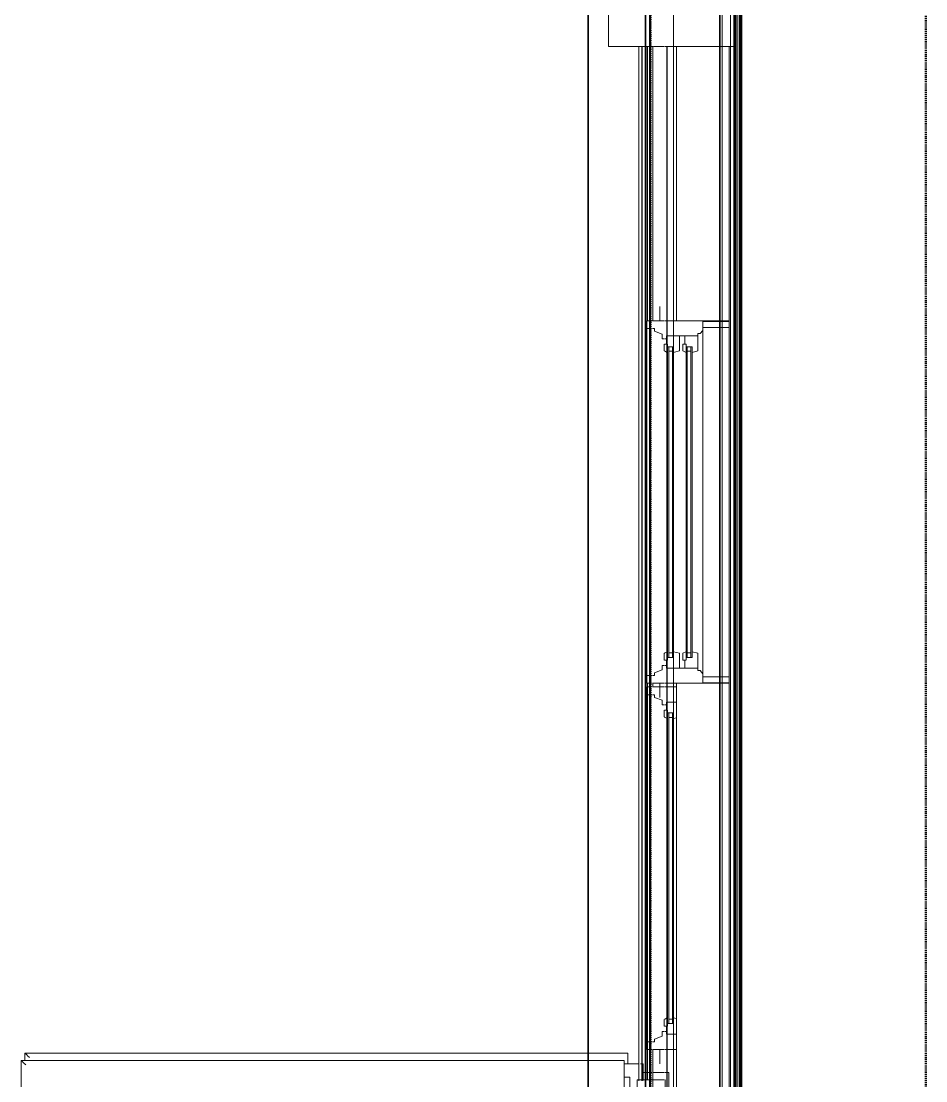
# Model space of a CAD drawing. Header units: inches. Extents: x -4235 to -464, y 9767 to 12269.
# Drawn here: x -3926.7 to -3831.8, y 10239.7 to 10350.8 of the extents above; entities that cross this region are included whole.
import ezdxf

# ---------------------------------------------------------------- set-up
doc = ezdxf.new("R2010")
doc.units = ezdxf.units.IN
doc.header["$MEASUREMENT"] = 0
doc.linetypes.add('Dash 1_16_', pattern=[0.125, 0.0625, -0.0625])
for name, color, linetype, lineweight in [('A-FLOR-1', 192, 'Continuous', 9), ('A-FLOR-HRAL', 11, 'Continuous', 9), ('A-FLOR-PATT-1', 9, 'Continuous', 9), ('A-GENM', 5, 'Continuous', 9), ('A-GLAZ-1', 151, 'Continuous', 9), ('A-GLAZ-2', 151, 'Continuous', 20), ('A-ROOF-1', 10, 'Dash 1_16_', 9), ('A-WALL-1', 113, 'Continuous', 9), ('C-PROP-LINE-1', 91, 'Dash 1_16_', 50)]:
    doc.layers.add(name, color=color, linetype=linetype, lineweight=lineweight)

# ---------------------------------------------------------------- blocks, each defined once
blk = doc.blocks.new('Basic Wall _ EXT - FIBER CEMENT - LARGE - ___-2505168-BACKGROUND - ROOF PLAN')
at = {"layer": 'A-WALL-1'}
for p, q in [((-3861.05, 10348.19), (-3861.05, 10319.41)), ((-3861.05, 10348.19), (-3861.05, 10319.41)), ((-3861.02, 10348.19), (-3861.02, 10319.41)), ((-3861.02, 10348.19), (-3861.02, 10319.41)), ((-3859, 10348.19), (-3859, 10319.41)), ((-3859, 10348.19), (-3859, 10319.41)), ((-3858.97, 10319.41), (-3858.97, 10348.19)), ((-3858.97, 10348.19), (-3858.97, 10319.41)), ((-3861.05, 10281.39), (-3861.05, 10240.58)), ((-3861.05, 10281.39), (-3861.05, 10240.58)), ((-3861.02, 10281.39), (-3861.02, 10240.58)), ((-3861.02, 10281.39), (-3861.02, 10240.58)), ((-3859, 10281.39), (-3859, 10240.57)), ((-3859, 10281.39), (-3859, 10240.57)), ((-3858.97, 10240.57), (-3858.97, 10281.39)), ((-3858.97, 10281.39), (-3858.97, 10240.57)), ((-3861.05, 10240.58), (-3861.05, 10240.5)), ((-3861.05, 10240.58), (-3861.05, 10240.5)), ((-3861.02, 10240.58), (-3861.02, 10240.5)), ((-3861.02, 10240.58), (-3861.02, 10240.5)), ((-3859, 10240.57), (-3859, 10240.47)), ((-3859, 10240.57), (-3859, 10240.47)), ((-3858.97, 10240.47), (-3858.97, 10240.57)), ((-3858.97, 10240.57), (-3858.97, 10240.47)), ((-3861.05, 10240.47), (-3861.05, 10239.81)), ((-3861.05, 10240.47), (-3861.05, 10239.81)), ((-3861.05, 10239.81), (-3861.05, 10239.75)), ((-3861.05, 10239.81), (-3861.05, 10239.75)), ((-3861.02, 10240.47), (-3861.02, 10239.81)), ((-3861.02, 10240.47), (-3861.02, 10239.81)), ((-3861.02, 10239.81), (-3861.02, 10239.75)), ((-3861.02, 10239.81), (-3861.02, 10239.75)), ((-3859, 10240.45), (-3859, 10240.15)), ((-3859, 10240.45), (-3859, 10240.15)), ((-3859, 10240.11), (-3859, 10235.03)), ((-3859, 10240.11), (-3859, 10235.03)), ((-3858.97, 10240.15), (-3858.97, 10240.45)), ((-3858.97, 10240.45), (-3858.97, 10240.15)), ((-3858.97, 10235.03), (-3858.97, 10240.11)), ((-3858.97, 10240.11), (-3858.97, 10235.03))]:
    blk.add_line(p, q, dxfattribs=at)
blk = doc.blocks.new('Basic Wall _ EXT - FIBER CEMENT - LARGE - ___-2162461-BACKGROUND - ROOF PLAN')
at = {"layer": 'A-WALL-1'}
for p, q in [((-3861.93, 10348.19), (-3861.93, 10239.81)), ((-3861.63, 10348.19), (-3861.63, 10239.81)), ((-3861.63, 10348.19), (-3861.63, 10239.81)), ((-3861.62, 10348.19), (-3861.62, 10239.81)), ((-3861.6, 10348.19), (-3861.6, 10239.81)), ((-3861.6, 10348.19), (-3861.6, 10239.81)), ((-3861.59, 10348.19), (-3861.59, 10239.81)), ((-3859, 10348.19), (-3859, 10089.39)), ((-3859, 10348.19), (-3859, 10089.39)), ((-3858.97, 10089.39), (-3858.97, 10348.19)), ((-3858.97, 10348.19), (-3858.97, 10089.39)), ((-3861.93, 10239.81), (-3861.93, 10239.7)), ((-3861.63, 10239.81), (-3861.63, 10239.71)), ((-3861.63, 10239.81), (-3861.63, 10239.71)), ((-3861.62, 10239.81), (-3861.62, 10239.71)), ((-3861.6, 10239.81), (-3861.6, 10239.71)), ((-3861.6, 10239.81), (-3861.6, 10239.71)), ((-3861.59, 10239.81), (-3861.59, 10239.71))]:
    blk.add_line(p, q, dxfattribs=at)
blk = doc.blocks.new('Basic Wall _ EXT - FIBER CEMENT - SMALL - ___-2145935-BACKGROUND - ROOF PLAN')
at = {"layer": 'A-WALL-1'}
for p, q in [((-3867.29, 12125.15), (-3867.29, 9973.63)), ((-3867.29, 12125.15), (-3867.29, 9973.63)), ((-3867.21, 9973.7), (-3867.21, 12125.07)), ((-3867.21, 12125.07), (-3867.21, 9973.7)), ((-3861.25, 12119.12), (-3861.25, 9979.66)), ((-3861.19, 12119.05), (-3861.19, 9979.73)), ((-3860.81, 12118.67), (-3860.81, 9980.11)), ((-3860.73, 12118.59), (-3860.73, 9980.19)), ((-3860.73, 12118.59), (-3860.73, 9980.19)), ((-3858.3, 12116.17), (-3858.3, 9982.61)), ((-3858.3, 12116.17), (-3858.3, 9982.61)), ((-3853.48, 12111.34), (-3853.48, 9987.44)), ((-3853.48, 12111.34), (-3853.48, 9987.44)), ((-3853.4, 12111.26), (-3853.4, 9987.51)), ((-3853.4, 12111.26), (-3853.4, 9987.51)), ((-3853.2, 9987.72), (-3853.2, 12111.06)), ((-3853.2, 12111.06), (-3853.2, 9987.72)), ((-3852.33, 9988.59), (-3852.33, 12110.19)), ((-3852.33, 12110.19), (-3852.33, 9988.59)), ((-3851.97, 12109.84), (-3851.97, 9988.94)), ((-3851.93, 12109.79), (-3851.93, 9988.99)), ((-3851.92, 12109.78), (-3851.92, 9989)), ((-3851.85, 12109.72), (-3851.85, 9989.06)), ((-3851.85, 12109.72), (-3851.85, 9989.06)), ((-3851.85, 12109.71), (-3851.85, 9989.07)), ((-3851.82, 12109.68), (-3851.82, 9989.09)), ((-3851.78, 12109.65), (-3851.78, 9989.13)), ((-3851.77, 9989.14), (-3851.77, 12109.64)), ((-3851.63, 9989.29), (-3851.63, 12109.49)), ((-3851.42, 12109.28), (-3851.42, 9989.49)), ((-3851.35, 12109.22), (-3851.35, 9989.56)), ((-3851.22, 12109.09), (-3851.22, 9989.69)), ((-3851.11, 12108.98), (-3851.11, 9989.8))]:
    blk.add_line(p, q, dxfattribs=at)
blk = doc.blocks.new('Window-Double_Hung-Andersen-400_Series-Tilt_Wash - DOUBLE HUNG - REVERSE COTTAGE - 2ND FLOOR-V15-BACKGROUND - ROOF PLAN')
at = {"layer": 'A-GLAZ-1'}
for p, q in [((-16.29, 2.5), (-15.7, 2.5)), ((-15.82, 2.5), (-15.82, 2.12)), ((-15.7, 2.63), (15.7, 2.63)), ((-15.7, 2.5), (15.7, 2.5)), ((16.29, 2.5), (15.7, 2.5)), ((15.82, 2.5), (15.82, 2.12)), ((-16.29, 2.12), (-15.7, 2.12)), ((-15.7, 2.12), (15.7, 2.12)), ((-15.7, 2), (15.7, 2)), ((16.29, 2.12), (15.7, 2.12))]:
    blk.add_line(p, q, dxfattribs=at)
at = {"layer": 'A-GLAZ-2'}
for p, q in [((19.01, 4.81), (-19.01, 4.81)), ((-19.01, 4.81), (-19.01, 4.76)), ((-19.01, 4.76), (-19.01, 4.56)), ((-18.2, 4.81), (-18.2, 4.76)), ((-18.2, 4.76), (-18.2, 4.56)), ((18.2, 4.81), (18.2, 4.76)), ((18.2, 4.76), (18.2, 4.56)), ((19.01, 4.76), (19.01, 4.81)), ((19.01, 4.56), (19.01, 4.76)), ((-19.01, 3.44), (-20.51, 3.44)), ((-19.01, 4.34), (-19.01, 4.28)), ((-19.01, 4.22), (-19.01, 4.17)), ((-19.01, 4.16), (-19.01, 4.11)), ((-19.01, 4.11), (-19.01, 3)), ((-18.2, 4.34), (-18.2, 4.28)), ((-18.2, 4.22), (-18.2, 4.17)), ((-18.2, 4.16), (-18.2, 4.11)), ((-18.2, 4.11), (-18.2, 4)), ((-18.2, 4), (-17.92, 4)), ((-17.92, 4), (-17.61, 3.19)), ((17.92, 4), (17.61, 3.19)), ((18.2, 4), (17.92, 4)), ((18.2, 4.33), (18.2, 4.28)), ((18.2, 4.22), (18.2, 4.17)), ((18.2, 4.16), (18.2, 4.11)), ((18.2, 4.11), (18.2, 4)), ((19.01, 4.28), (19.01, 4.33)), ((19.01, 4.17), (19.01, 4.22)), ((19.01, 4.11), (19.01, 4.16)), ((19.01, 3), (19.01, 4.11)), ((19.01, 3.44), (19.39, 3.44)), ((-19.01, 2.95), (-19.01, 2.9)), ((-19.01, 2.89), (-19.01, 2.72)), ((-19.01, 2.69), (-19.01, 2.01)), ((-17.61, 3.19), (-17.14, 3.19)), ((-17.42, 2.75), (-16.57, 2.75)), ((-17.42, 2.69), (-17.42, 2.01)), ((-17.14, 3.19), (-17.14, 3)), ((-17.14, 2.95), (-17.14, 2.9)), ((-17.14, 2.89), (-17.14, 2.75)), ((-15.86, 2.97), (-16.57, 2.97)), ((-16.57, 2.9), (-16.57, 2.95)), ((-16.57, 2.72), (-16.57, 2.89)), ((-16.57, 2.63), (-16.57, 2.69)), ((-15.7, 2.63), (-16.57, 2.63)), ((-16.29, 2.63), (-16.29, 2.01)), ((-15.85, 2.95), (-15.82, 2.9)), ((-15.82, 2.89), (-15.74, 2.72)), ((-15.73, 2.69), (-15.7, 2.63)), ((15.73, 2.69), (15.7, 2.63)), ((15.7, 2.63), (16.57, 2.63)), ((15.82, 2.89), (15.74, 2.72)), ((15.85, 2.95), (15.82, 2.9)), ((15.86, 2.97), (16.57, 2.97)), ((16.29, 2.63), (16.29, 2.01)), ((16.57, 2.9), (16.57, 2.95)), ((16.57, 2.72), (16.57, 2.89)), ((17.42, 2.75), (16.57, 2.75)), ((16.57, 2.63), (16.57, 2.69)), ((17.14, 3.19), (17.14, 3)), ((17.61, 3.19), (17.14, 3.19)), ((17.14, 2.95), (17.14, 2.9)), ((17.14, 2.89), (17.14, 2.75)), ((17.42, 2.69), (17.42, 2.01)), ((19.01, 2.9), (19.01, 2.95)), ((19.01, 2.72), (19.01, 2.89)), ((19.01, 2.01), (19.01, 2.69)), ((-19.01, 2.01), (-19.01, 1.69)), ((-17.42, 2.01), (-17.42, 1.69)), ((-15.7, 2), (-16.29, 2)), ((-15.77, 1.72), (-15.7, 2)), ((15.7, 2), (16.29, 2)), ((15.78, 1.69), (15.7, 2)), ((17.42, 2.01), (17.42, 1.69)), ((19.01, 1.69), (19.01, 2.01))]:
    blk.add_line(p, q, dxfattribs=at)
blk = doc.blocks.new('Window-Double_Hung-Andersen-400_Series-Tilt_Wash - DOUBLE HUNG - COTTAGE - 3RD FLOOR-V99-BACKGROUND - ROOF PLAN')
at = {"layer": 'A-GLAZ-1'}
for p, q in [((-16.29, 2.5), (-15.7, 2.5)), ((-15.82, 2.5), (-15.82, 2.12)), ((-15.7, 2.63), (15.7, 2.63)), ((-15.7, 2.5), (15.7, 2.5)), ((16.29, 2.5), (15.7, 2.5)), ((15.82, 2.5), (15.82, 2.12)), ((-16.29, 2.12), (-15.7, 2.12)), ((-15.7, 2.12), (15.7, 2.12)), ((-15.7, 2), (15.7, 2)), ((16.29, 2.12), (15.7, 2.12)), ((-16.29, 0.56), (-15.7, 0.56)), ((-16.29, 0.19), (-15.7, 0.19)), ((-15.82, 0.56), (-15.82, 0.19)), ((-15.7, 0.69), (15.7, 0.69)), ((-15.7, 0.56), (15.7, 0.56)), ((-15.7, 0.19), (15.7, 0.19)), ((-15.7, 0.06), (15.7, 0.06)), ((16.29, 0.56), (15.7, 0.56)), ((16.29, 0.19), (15.7, 0.19)), ((15.82, 0.56), (15.82, 0.19)), ((18.95, -1.06), (-18.95, -1.06)), ((-18.95, -1.06), (-18.95, -2.81)), ((-18.32, -1.06), (-18.32, -2.81)), ((18.32, -1.06), (18.32, -2.81)), ((18.95, -2.81), (18.95, -1.06)), ((-19.01, -2.81), (-19.01, -2.44)), ((-19.01, -2.44), (-18.95, -2.44)), ((-19.01, -2.89), (-19.01, -2.81)), ((-19.01, -3.09), (-19.01, -2.89)), ((-19.01, -3.81), (-19.01, -3.09)), ((-18.95, -2.81), (-18.95, -2.89)), ((-18.95, -2.89), (-18.95, -3.09)), ((-18.95, -3.09), (-18.95, -3.81)), ((-18.32, -2.81), (-18.32, -2.89)), ((-18.32, -2.89), (-18.32, -3.09)), ((-18.32, -3.09), (-18.32, -3.81)), ((18.32, -2.81), (18.32, -2.89)), ((18.32, -2.89), (18.32, -3.06)), ((18.32, -3.09), (18.32, -3.81)), ((18.95, -2.44), (19.01, -2.44)), ((18.95, -2.89), (18.95, -2.81)), ((18.95, -3.06), (18.95, -2.89)), ((18.95, -3.81), (18.95, -3.09)), ((19.01, -2.44), (19.01, -2.81)), ((19.01, -2.81), (19.01, -2.89)), ((19.01, -2.89), (19.01, -3.06)), ((19.01, -3.09), (19.01, -3.81))]:
    blk.add_line(p, q, dxfattribs=at)
at = {"layer": 'A-GLAZ-2'}
for p, q in [((19.01, 4.81), (-19.01, 4.81)), ((-19.01, 4.81), (-19.01, 4.56)), ((-18.2, 4.81), (-18.2, 4.56)), ((18.2, 4.81), (18.2, 4.56)), ((19.01, 4.56), (19.01, 4.81)), ((-19.01, 3.44), (-20.51, 3.44)), ((-19.01, 4.33), (-19.01, 4.28)), ((-19.01, 4.22), (-19.01, 4.17)), ((-19.01, 4.16), (-19.01, 4.11)), ((-19.01, 4.11), (-19.01, 3)), ((-18.2, 4.33), (-18.2, 4.28)), ((-18.2, 4.22), (-18.2, 4.17)), ((-18.2, 4.16), (-18.2, 4.11)), ((-18.2, 4.11), (-18.2, 4)), ((-18.2, 4), (-17.92, 4)), ((-17.92, 4), (-17.61, 3.19)), ((17.92, 4), (17.61, 3.19)), ((18.2, 4), (17.92, 4)), ((18.2, 4.28), (18.2, 4.23)), ((18.2, 4.16), (18.2, 4.12)), ((18.2, 4.11), (18.2, 4)), ((19.01, 4.23), (19.01, 4.28)), ((19.01, 4.12), (19.01, 4.16)), ((19.01, 3), (19.01, 4.11)), ((19.01, 3.44), (20.51, 3.44)), ((-19.01, 2.95), (-19.01, 2.9)), ((-19.01, 2.89), (-19.01, 2.72)), ((-19.01, 2.69), (-19.01, 2.01)), ((-17.61, 3.19), (-17.14, 3.19)), ((-17.42, 2.75), (-16.57, 2.75)), ((-17.42, 2.69), (-17.42, 2.01)), ((-17.14, 3.19), (-17.14, 3)), ((-17.14, 2.95), (-17.14, 2.9)), ((-17.14, 2.89), (-17.14, 2.75)), ((-15.86, 2.97), (-16.57, 2.97)), ((-16.57, 2.9), (-16.57, 2.95)), ((-16.57, 2.72), (-16.57, 2.89)), ((-16.57, 2.63), (-16.57, 2.69)), ((-15.7, 2.63), (-16.57, 2.63)), ((-16.29, 2.63), (-16.29, 2.01)), ((-15.85, 2.95), (-15.82, 2.9)), ((-15.82, 2.89), (-15.74, 2.72)), ((-15.73, 2.69), (-15.7, 2.63)), ((15.73, 2.69), (15.7, 2.63)), ((15.7, 2.63), (16.57, 2.63)), ((15.82, 2.89), (15.74, 2.72)), ((15.84, 2.94), (15.82, 2.9)), ((15.86, 2.97), (16.57, 2.97)), ((16.29, 2.63), (16.29, 2.01)), ((16.57, 2.9), (16.57, 2.94)), ((16.57, 2.72), (16.57, 2.89)), ((17.42, 2.75), (16.57, 2.75)), ((16.57, 2.63), (16.57, 2.69)), ((17.14, 3.19), (17.14, 3)), ((17.61, 3.19), (17.14, 3.19)), ((17.14, 2.94), (17.14, 2.9)), ((17.14, 2.89), (17.14, 2.75)), ((17.42, 2.69), (17.42, 2.01)), ((19.01, 2.9), (19.01, 2.94)), ((19.01, 2.72), (19.01, 2.89)), ((19.01, 2.01), (19.01, 2.69)), ((-19.01, 2.01), (-19.01, 1.24)), ((-19.01, 1.23), (-19.01, -1.06)), ((-17.42, 2.01), (-17.42, 1.27)), ((-17.42, 1.37), (-15.86, 1.37)), ((-17.42, 1.26), (-17.42, -0.56)), ((-15.7, 2), (-16.29, 2)), ((-15.86, 1.37), (-15.7, 2)), ((15.7, 2), (16.29, 2)), ((15.72, 1.91), (15.7, 2)), ((15.86, 1.37), (15.72, 1.91)), ((17.42, 1.37), (15.86, 1.37)), ((17.42, 2.01), (17.42, 1.95)), ((17.42, 1.94), (17.42, -0.56)), ((19.01, -1.06), (19.01, 1.97)), ((-17.42, 0.81), (-16.57, 0.81)), ((-15.86, 1.03), (-16.57, 1.03)), ((-16.57, 0.7), (-16.57, 1.03)), ((-15.7, 0.69), (-16.57, 0.69)), ((-16.29, 0.69), (-16.29, 0.06)), ((-15.7, 0.06), (-16.29, 0.06)), ((-15.86, 1.03), (-15.71, 0.71)), ((-15.86, -0.56), (-15.7, 0.06)), ((15.86, 1.03), (15.7, 0.69)), ((15.7, 0.69), (16.57, 0.69)), ((15.7, 0.06), (16.29, 0.06)), ((15.86, -0.56), (15.7, 0.06)), ((15.86, 1.03), (16.57, 1.03)), ((16.29, 0.69), (16.29, 0.06)), ((16.57, 0.69), (16.57, 1.03)), ((17.42, 0.81), (16.57, 0.81)), ((-19.01, -1.06), (19.01, -1.06)), ((-17.67, -0.78), (-18, -1.06)), ((-17.67, -0.78), (-17.67, -0.56)), ((-17.67, -0.56), (-15.86, -0.56)), ((17.67, -0.56), (15.86, -0.56)), ((17.67, -0.78), (17.67, -0.56)), ((17.67, -0.78), (18, -1.06))]:
    blk.add_line(p, q, dxfattribs=at)
blk = doc.blocks.new('Family1 - SCUPPER - east_west-V148-BACKGROUND - ROOF PLAN')
at = {"layer": 'A-GENM'}
for p, q in [((-5, 8.81), (5, 8.81)), ((-5, 4.97), (-5, 8.81)), ((5, 8.81), (5, 4.97)), ((-5, 4.56), (-5, 4.97)), ((5, 4.97), (5, 4.56)), ((-5, 4.34), (-5, 4.39)), ((-5, 4.23), (-5, 4.33)), ((-5, 4.17), (-5, 4.22)), ((-5, 3), (-5, 4.11)), ((5, 4.39), (5, 4.34)), ((5, 4.33), (5, 4.23)), ((5, 4.22), (5, 4.17)), ((5, 4.11), (5, 3)), ((-5, 2.9), (-5, 2.94)), ((-5, 2.01), (-5, 2.89)), ((5, 2.94), (5, 2.9)), ((5, 2.89), (5, 2.01)), ((-5, -2.81), (-5, 2.01)), ((5, 2.01), (5, -2.81)), ((-5, -2.89), (-5, -2.81)), ((-5, -3.09), (-5, -2.89)), ((-5, -3.96), (-5, -3.09)), ((5, -2.81), (5, -2.89)), ((5, -2.89), (5, -3.09)), ((5, -3.09), (5, -3.96)), ((-5, -4.32), (-5, -3.96)), ((5, -4.44), (-5, -4.44)), ((5, -3.96), (5, -4.32))]:
    blk.add_line(p, q, dxfattribs=at)
blk = doc.blocks.new('Railing - Railing-2700280-BACKGROUND - ROOF PLAN')
at = {"layer": 'A-FLOR-HRAL'}
for p, q in [((-3867.29, 10242.61), (-3926.34, 10242.61)), ((-3926.34, 10242.61), (-3926.34, 10241.84)), ((-3867.21, 10242.61), (-3867.29, 10242.61)), ((-3863.09, 10242.61), (-3867.21, 10242.61)), ((-3863.09, 10242.61), (-3863.09, 10242.48)), ((-3863.09, 10242.48), (-3863.09, 10242.14)), ((-3863.09, 10242.14), (-3863.09, 10241.48))]:
    blk.add_line(p, q, dxfattribs=at)
blk.add_open_spline([(-3926.34, 10242.61), (-3926.34, 10242.61), (-3926.33, 10242.61), (-3926.3, 10242.58), (-3926.27, 10242.55), (-3926.25, 10242.52), (-3926.22, 10242.5), (-3926.19, 10242.47), (-3926.15, 10242.43), (-3926.11, 10242.39), (-3926.07, 10242.35), (-3926.03, 10242.31), (-3925.97, 10242.25), (-3925.91, 10242.18), (-3925.86, 10242.14)], degree=3, knots=[0, 0, 0, 0, 0.166667, 0.25, 0.333333, 0.416667, 0.458333, 0.5, 0.583333, 0.666667, 0.708333, 0.75, 0.833333, 1, 1, 1, 1], dxfattribs=at)
blk = doc.blocks.new('Walls 19 - Walls 1-2569993-BACKGROUND - ROOF PLAN')
at = {"layer": 'A-WALL-1'}
for p, q in [((-3861.25, 10240.58), (-3861.47, 10240.58)), ((-3860.84, 10240.58), (-3861.21, 10240.58)), ((-3860.57, 10240.58), (-3860.62, 10240.58)), ((-3860.45, 10240.58), (-3860.51, 10240.58)), ((-3860.4, 10240.58), (-3860.45, 10240.58)), ((-3859.29, 10240.58), (-3860.39, 10240.58)), ((-3859.18, 10240.58), (-3859.23, 10240.58)), ((-3859, 10240.58), (-3859.18, 10240.58)), ((-3858.78, 10240.58), (-3858.97, 10240.58)), ((-3858.78, 10240.58), (-3858.78, 10240.47)), ((-3858.78, 10240.15), (-3858.78, 10240.58)), ((-3858.78, 10240.47), (-3858.78, 10239.63)), ((-3858.78, 10238.96), (-3858.78, 10240.15)), ((-3858.78, 10239.63), (-3858.78, 10238.96)), ((-3858.78, 10238.96), (-3858.78, 10238.17)), ((-3858.78, 10236.49), (-3858.78, 10238.96)), ((-3861.25, 10237.71), (-3861.47, 10237.71)), ((-3860.84, 10237.71), (-3861.21, 10237.71)), ((-3860.57, 10237.71), (-3860.62, 10237.71)), ((-3860.45, 10237.71), (-3860.51, 10237.71)), ((-3858.78, 10238.17), (-3858.78, 10237.33)), ((-3858.78, 10237.33), (-3858.78, 10236.49)), ((-3861.47, 10236.96), (-3861.25, 10236.96)), ((-3861.21, 10236.96), (-3860.84, 10236.96)), ((-3860.62, 10236.96), (-3860.57, 10236.96)), ((-3860.51, 10236.96), (-3860.45, 10236.96)), ((-3858.78, 10236.49), (-3858.78, 10235.71)), ((-3858.78, 10235.03), (-3858.78, 10236.49)), ((-3858.78, 10235.71), (-3858.78, 10235.03)), ((-3858.78, 10235.03), (-3858.78, 10234.19)), ((-3858.78, 10234.52), (-3858.78, 10235.03)), ((-3861.47, 10234.08), (-3861.25, 10234.08)), ((-3861.25, 10234.08), (-3860.84, 10234.08)), ((-3860.62, 10234.08), (-3860.57, 10234.08)), ((-3860.51, 10234.08), (-3860.45, 10234.08)), ((-3860.45, 10234.08), (-3860.4, 10234.08)), ((-3860.39, 10234.08), (-3859.29, 10234.08)), ((-3859.23, 10234.08), (-3859.18, 10234.08)), ((-3859.13, 10234.08), (-3859, 10234.08)), ((-3858.97, 10234.08), (-3858.78, 10234.08)), ((-3858.78, 10234.19), (-3858.78, 10234.52)), ((-3858.78, 10234.19), (-3858.78, 10234.08)), ((-3858.78, 10234.08), (-3858.78, 10234.19))]:
    blk.add_line(p, q, dxfattribs=at)
for start_param, end_param in [(1.696161, 2.069883), (1.071709, 1.308997), (0.536473, 0.74582), (5.235988, 6.25092), (4.974188, 5.235988), (4.18879, 4.45059), (4.45059, 4.712389), (4.712389, 4.889259), (2.39571, 2.603625), (3.173858, 3.665191), (3.665191, 4.103778)]:
    blk.add_ellipse((-3860.4, 10237.33), major_axis=(0, 0.375), ratio=0.86769, start_param=start_param, end_param=end_param, dxfattribs=at)
blk = doc.blocks.new('Railing - Baluster_01-V162-BACKGROUND - ROOF PLAN')
at = {"layer": 'A-FLOR-HRAL'}
for p, q in [((-0.59, 1.18), (0.59, 1.18)), ((-0.59, 0.59), (-0.59, 1.18)), ((0.59, 1.18), (0.59, 0.59))]:
    blk.add_line(p, q, dxfattribs=at)
blk = doc.blocks.new('Railing - Railing-2700306-BACKGROUND - ROOF PLAN')
at = {"layer": 'A-FLOR-HRAL'}
for p, q in [((-3867.29, 10241.84), (-3926.72, 10241.84)), ((-3926.72, 10241.84), (-3926.72, 10127.79)), ((-3867.21, 10241.84), (-3867.29, 10241.84)), ((-3863.47, 10241.84), (-3867.21, 10241.84)), ((-3863.47, 10241.84), (-3863.47, 10241.37)), ((-3863.47, 10241.37), (-3863.47, 10237.59)), ((-3863.47, 10237.59), (-3863.47, 10237.11)), ((-3922, 10237.11), (-3867.29, 10237.11)), ((-3922, 10132.51), (-3922, 10237.11)), ((-3867.29, 10237.11), (-3867.21, 10237.11)), ((-3867.21, 10237.11), (-3863.47, 10237.11)), ((-3867.29, 10132.51), (-3922, 10132.51)), ((-3867.21, 10132.51), (-3867.29, 10132.51)), ((-3863.47, 10132.51), (-3867.21, 10132.51)), ((-3863.47, 10132.51), (-3863.47, 10132.04)), ((-3863.47, 10132.04), (-3863.47, 10128.26)), ((-3863.47, 10128.26), (-3863.47, 10127.79)), ((-3926.72, 10127.79), (-3867.29, 10127.79)), ((-3867.29, 10127.79), (-3867.21, 10127.79)), ((-3867.21, 10127.79), (-3863.47, 10127.79))]:
    blk.add_line(p, q, dxfattribs=at)
for points, knots in [([(-3926.72, 10241.84), (-3926.72, 10241.84), (-3926.72, 10241.83), (-3926.69, 10241.8), (-3926.66, 10241.78), (-3926.63, 10241.75), (-3926.61, 10241.72), (-3926.58, 10241.69), (-3926.54, 10241.65), (-3926.5, 10241.61), (-3926.46, 10241.58), (-3926.42, 10241.54), (-3926.35, 10241.47), (-3926.29, 10241.41), (-3926.25, 10241.37)], [0, 0, 0, 0, 0.166667, 0.25, 0.333333, 0.416667, 0.458333, 0.5, 0.583333, 0.666667, 0.708333, 0.75, 0.833333, 1, 1, 1, 1]), ([(-3922.47, 10237.59), (-3922.43, 10237.55), (-3922.37, 10237.48), (-3922.29, 10237.41), (-3922.24, 10237.36), (-3922.21, 10237.32), (-3922.18, 10237.29), (-3922.14, 10237.26), (-3922.12, 10237.23), (-3922.09, 10237.21), (-3922.06, 10237.18), (-3922.03, 10237.15), (-3922.01, 10237.12), (-3922, 10237.11), (-3922, 10237.11)], [0, 0, 0, 0, 0.166667, 0.25, 0.333333, 0.375, 0.416667, 0.5, 0.541667, 0.583333, 0.666667, 0.75, 0.833333, 1, 1, 1, 1]), ([(-3922.47, 10132.04), (-3922.43, 10132.08), (-3922.37, 10132.14), (-3922.29, 10132.22), (-3922.24, 10132.27), (-3922.21, 10132.3), (-3922.18, 10132.34), (-3922.14, 10132.37), (-3922.12, 10132.4), (-3922.09, 10132.42), (-3922.06, 10132.45), (-3922.03, 10132.48), (-3922.01, 10132.51), (-3922, 10132.51), (-3922, 10132.51)], [0, 0, 0, 0, 0.166667, 0.25, 0.333333, 0.375, 0.416667, 0.5, 0.541667, 0.583333, 0.666667, 0.75, 0.833333, 1, 1, 1, 1]), ([(-3926.72, 10127.79), (-3926.72, 10127.79), (-3926.72, 10127.8), (-3926.69, 10127.82), (-3926.66, 10127.85), (-3926.63, 10127.88), (-3926.61, 10127.91), (-3926.58, 10127.93), (-3926.54, 10127.97), (-3926.5, 10128.02), (-3926.46, 10128.05), (-3926.42, 10128.09), (-3926.35, 10128.16), (-3926.29, 10128.22), (-3926.25, 10128.26)], [0, 0, 0, 0, 0.166667, 0.25, 0.333333, 0.416667, 0.458333, 0.5, 0.583333, 0.666667, 0.708333, 0.75, 0.833333, 1, 1, 1, 1])]:
    blk.add_open_spline(points, degree=3, knots=knots, dxfattribs=at)
at = {"rotation": 270.0000000000003}
blk.add_blockref('Railing - Baluster_01-V162-BACKGROUND - ROOF PLAN', (-3864.06, 10239.48), dxfattribs=at)
blk = doc.blocks.new('Walls 63 - Walls 1-2574417-BACKGROUND - ROOF PLAN')
at = {"layer": 'A-WALL-1'}
for p, q in [((-3861.25, 10239.81), (-3862.1, 10239.81)), ((-3862.1, 10239.81), (-3862.1, 10239.7)), ((-3862.1, 10233.31), (-3862.1, 10239.81)), ((-3862.1, 10239.7), (-3862.1, 10238.85)), ((-3860.84, 10239.81), (-3861.21, 10239.81)), ((-3860.63, 10239.81), (-3860.68, 10239.81)), ((-3860.51, 10239.81), (-3860.62, 10239.81)), ((-3860.45, 10239.81), (-3860.51, 10239.81)), ((-3860.4, 10239.81), (-3860.45, 10239.81)), ((-3859.29, 10239.81), (-3860.39, 10239.81)), ((-3859.18, 10239.81), (-3859.23, 10239.81)), ((-3859.17, 10239.81), (-3859.17, 10239.7)), ((-3859.17, 10239.7), (-3859.17, 10239.81)), ((-3859.17, 10239.7), (-3859.17, 10238.18)), ((-3859.17, 10238.85), (-3859.17, 10239.7)), ((-3862.1, 10238.85), (-3862.1, 10238.18)), ((-3859.17, 10236.56), (-3859.17, 10238.85)), ((-3862.1, 10238.18), (-3862.1, 10236.93)), ((-3859.17, 10238.18), (-3859.17, 10235.71)), ((-3867.29, 10236.93), (-3922, 10236.93)), ((-3922, 10236.18), (-3867.29, 10236.18)), ((-3867.21, 10236.93), (-3867.29, 10236.93)), ((-3867.29, 10236.18), (-3867.21, 10236.18)), ((-3862.1, 10236.93), (-3867.21, 10236.93)), ((-3867.21, 10236.18), (-3862.1, 10236.18)), ((-3861.25, 10236.93), (-3862.1, 10236.93)), ((-3862.1, 10236.88), (-3862.1, 10236.82)), ((-3862.1, 10236.82), (-3862.1, 10236.75)), ((-3862.1, 10236.74), (-3862.1, 10236.65)), ((-3862.1, 10236.65), (-3862.1, 10236.56)), ((-3862.1, 10236.55), (-3862.1, 10236.46)), ((-3862.1, 10236.46), (-3862.1, 10236.37)), ((-3862.1, 10236.37), (-3862.1, 10236.29)), ((-3862.1, 10236.29), (-3862.1, 10236.23)), ((-3862.1, 10236.18), (-3861.25, 10236.18)), ((-3862.1, 10236.18), (-3862.1, 10235.71)), ((-3860.84, 10236.93), (-3861.21, 10236.93)), ((-3861.21, 10236.18), (-3860.84, 10236.18)), ((-3859.17, 10235.71), (-3859.17, 10236.56)), ((-3862.1, 10235.71), (-3862.1, 10234.26)), ((-3859.17, 10235.71), (-3859.17, 10233.42)), ((-3859.17, 10234.26), (-3859.17, 10235.71)), ((-3862.1, 10234.26), (-3862.1, 10233.74)), ((-3859.17, 10233.74), (-3859.17, 10234.26)), ((-3862.1, 10233.74), (-3862.1, 10233.31)), ((-3862.1, 10233.31), (-3861.25, 10233.31)), ((-3861.25, 10233.31), (-3860.84, 10233.31)), ((-3860.68, 10233.31), (-3860.63, 10233.31)), ((-3860.62, 10233.31), (-3860.51, 10233.31)), ((-3860.51, 10233.31), (-3860.45, 10233.31)), ((-3860.45, 10233.31), (-3860.4, 10233.31)), ((-3860.39, 10233.31), (-3859.29, 10233.31)), ((-3859.23, 10233.31), (-3859.18, 10233.31)), ((-3859.17, 10233.31), (-3859.17, 10233.74)), ((-3859.17, 10233.42), (-3859.17, 10233.31))]:
    blk.add_line(p, q, dxfattribs=at)
for start_param, end_param in [(0.523599, 2.879793), (0.261799, 0.442878), (5.767189, 5.935843), (3.488872, 3.657589), (5.526704, 5.739429), (3.685276, 3.898074), (5.254667, 5.497787), (3.926991, 4.170169), (4.712389, 5.204849), (4.219929, 4.45059), (4.45059, 4.712389)]:
    blk.add_ellipse((-3860.79, 10236.56), major_axis=(0, 0.375), ratio=0.86769, start_param=start_param, end_param=end_param, dxfattribs=at)
blk = doc.blocks.new('Family - ___-2835860-BACKGROUND - ROOF PLAN')
at = {"layer": 'C-PROP-LINE-1'}
blk.add_line((-3860.72, 9980.19), (-3860.72, 11434.39), dxfattribs=at)
blk = doc.blocks.new('Family - ___-2835903-BACKGROUND - ROOF PLAN')
at = {"layer": 'C-PROP-LINE-1'}
blk.add_line((-3831.82, 10009.09), (-3831.82, 12089.69), dxfattribs=at)
blk = doc.blocks.new('Family - ___-2835932-BACKGROUND - ROOF PLAN')
at = {"layer": 'C-PROP-LINE-1'}
blk.add_line((-3860.72, 9980.19), (-3860.72, 12118.59), dxfattribs=at)

msp = doc.modelspace()

# ---------------------------------------------------------------- hatches: boundary and pattern name
at = {"layer": 'A-FLOR-PATT-1'}
h = msp.add_hatch(dxfattribs=at)
h.set_pattern_fill('FP_43', color=256, style=0, pattern_type=2)
h.set_pattern_definition([(0, (-2819.362, 9466.279), (0, 4), []), (90, (-2819.362, 9466.279), (-8, 8), [4, -28]), (90, (-2803.362, 9470.279), (-8, 8), [4, -28])])
h.paths.add_polyline_path([(-3861.78, 10128.15), (-3861.47, 10128.15), (-3861.47, 10241.48), (-3863.47, 10241.48), (-3863.47, 10240.07), (-3862.88, 10240.07), (-3862.88, 10238.89), (-3863.47, 10238.85), (-3863.47, 10237.11), (-3922, 10237.07), (-3922, 10132.51), (-3863.47, 10132.5), (-3863.47, 10128.15), (-3861.79, 10128.15)], flags=0)

# ---------------------------------------------------------------- linework, layer by layer
at = {"layer": 'A-FLOR-1'}
for p, q in [((-3857.97, 10348.19), (-3857.97, 10319.41)), ((-3861.92, 10241.48), (-3863.47, 10241.48)), ((-3861.63, 10241.48), (-3861.77, 10241.48)), ((-3861.47, 10241.48), (-3861.59, 10241.48)), ((-3861.47, 10239.72), (-3861.47, 10241.48))]:
    msp.add_line(p, q, dxfattribs=at)
at = {"layer": 'A-ROOF-1'}
msp.add_line((-3852.47, 10348.19), (-3852.47, 9988.45), dxfattribs=at)
at = {"layer": 'A-WALL-1'}
for p, q in [((-3860.72, 12118.59), (-3860.72, 9980.19)), ((-3851.85, 12109.72), (-3851.85, 9989.06)), ((-3860.68, 10348.19), (-3860.63, 10348.19)), ((-3860.62, 10348.19), (-3860.52, 10348.19)), ((-3860.51, 10348.19), (-3860.46, 10348.19)), ((-3860.47, 10348.19), (-3860.47, 10319.41)), ((-3860.39, 10348.19), (-3859.29, 10348.19)), ((-3859.23, 10348.19), (-3859.18, 10348.19)), ((-3859.17, 10348.19), (-3851.97, 10348.19)), ((-3852.47, 10348.19), (-3852.47, 10117.7)), ((-3860.52, 10319.41), (-3860.57, 10319.41)), ((-3860.4, 10319.41), (-3860.45, 10319.41)), ((-3859.29, 10319.41), (-3860.39, 10319.41)), ((-3859.18, 10319.41), (-3859.23, 10319.41)), ((-3859, 10319.41), (-3859.18, 10319.41)), ((-3858.3, 10319.41), (-3858.97, 10319.41)), ((-3853.23, 10319.41), (-3858.26, 10319.41)), ((-3852.47, 10319.41), (-3853.2, 10319.41)), ((-3860.62, 10281.39), (-3860.57, 10281.39)), ((-3860.57, 10281.01), (-3860.62, 10281.01)), ((-3860.51, 10281.39), (-3860.45, 10281.39)), ((-3860.45, 10281.01), (-3860.51, 10281.01)), ((-3860.47, 10281.39), (-3860.47, 10281.01)), ((-3860.45, 10281.39), (-3860.4, 10281.39)), ((-3860.4, 10281.01), (-3860.45, 10281.01)), ((-3860.39, 10281.39), (-3859.29, 10281.39)), ((-3859.29, 10281.01), (-3860.39, 10281.01)), ((-3859.23, 10281.39), (-3859.18, 10281.39)), ((-3859.18, 10281.01), (-3859.23, 10281.01)), ((-3859.18, 10281.39), (-3859, 10281.39)), ((-3859, 10281.01), (-3859.18, 10281.01)), ((-3858.97, 10281.39), (-3857.53, 10281.39)), ((-3857.97, 10281.01), (-3858.97, 10281.01)), ((-3857.97, 10167.33), (-3857.97, 10281.39)), ((-3857.52, 10281.39), (-3852.47, 10281.39)), ((-3860.62, 10242.99), (-3860.57, 10242.99)), ((-3860.51, 10242.99), (-3860.45, 10242.99)), ((-3860.47, 10242.99), (-3860.47, 10239.85)), ((-3860.45, 10242.99), (-3860.4, 10242.99)), ((-3860.39, 10242.99), (-3859.29, 10242.99)), ((-3859.23, 10242.99), (-3859.18, 10242.99)), ((-3859.18, 10242.99), (-3859, 10242.99)), ((-3858.97, 10242.99), (-3857.97, 10242.99)), ((-3860.47, 10239.81), (-3860.47, 10238.18))]:
    msp.add_line(p, q, dxfattribs=at)

# ---------------------------------------------------------------- block references
at = {"layer": 'A-FLOR-HRAL'}
for name in ['Railing - Railing-2700306-BACKGROUND - ROOF PLAN', 'Railing - Railing-2700280-BACKGROUND - ROOF PLAN']:
    msp.add_blockref(name, (0, 0), dxfattribs=at)
at = {"layer": 'A-GENM', "rotation": 89.99999999999991}
msp.add_blockref('Family1 - SCUPPER - east_west-V148-BACKGROUND - ROOF PLAN', (-3856.29, 10353.19), dxfattribs=at)
at = {"layer": 'A-GLAZ-1', "rotation": 89.99999999999991}
for name, p in [('Window-Double_Hung-Andersen-400_Series-Tilt_Wash - DOUBLE HUNG - COTTAGE - 3RD FLOOR-V99-BACKGROUND - ROOF PLAN', (-3856.29, 10300.4)), ('Window-Double_Hung-Andersen-400_Series-Tilt_Wash - DOUBLE HUNG - REVERSE COTTAGE - 2ND FLOOR-V15-BACKGROUND - ROOF PLAN', (-3856.29, 10262))]:
    msp.add_blockref(name, p, dxfattribs=at)
at = {"layer": 'A-WALL-1'}
for name in ['Basic Wall _ EXT - FIBER CEMENT - SMALL - ___-2145935-BACKGROUND - ROOF PLAN', 'Basic Wall _ EXT - FIBER CEMENT - LARGE - ___-2162461-BACKGROUND - ROOF PLAN', 'Basic Wall _ EXT - FIBER CEMENT - LARGE - ___-2505168-BACKGROUND - ROOF PLAN', 'Walls 19 - Walls 1-2569993-BACKGROUND - ROOF PLAN', 'Walls 63 - Walls 1-2574417-BACKGROUND - ROOF PLAN']:
    msp.add_blockref(name, (0, 0), dxfattribs=at)
at = {"layer": 'C-PROP-LINE-1'}
for name in ['Family - ___-2835860-BACKGROUND - ROOF PLAN', 'Family - ___-2835932-BACKGROUND - ROOF PLAN', 'Family - ___-2835903-BACKGROUND - ROOF PLAN']:
    msp.add_blockref(name, (0, 0), dxfattribs=at)

doc.saveas('drawing.dxf')
